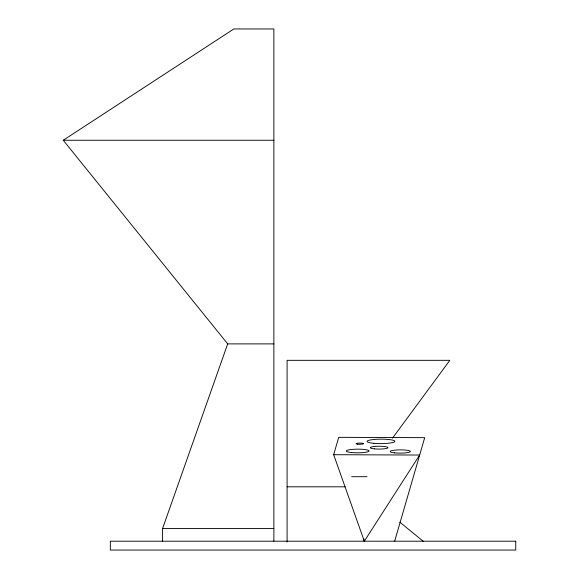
<?xml version="1.0" encoding="UTF-8"?>
<svg xmlns="http://www.w3.org/2000/svg" width="579" height="579" viewBox="0 0 579 579"><rect width="100%" height="100%" fill="white"/><g stroke="black" fill="none" stroke-linecap="round" stroke-linejoin="round"><path stroke-width="0.87" d="M333.67 454.71L419.666 455.036L364.314 541.199L333.67 454.71L338.708 437.34L424.704 437.666L394.668 541.199M162.576 541.199L162.576 528.547L227.685 343.89L63.249 140.256L233.858 28.95L273.874 28.95L273.874 541.199M392.526 438.108L449.832 360.326L287.097 360.326L287.097 541.922M63.249 140.256L273.874 140.256M227.685 343.89L273.874 343.89M351.706 476.691L367.021 476.691M287.097 486.809L345.171 486.809M162.576 528.547L273.874 528.547M399.771 522.099L423.415 541.452M363.67 538.579L364.314 541.199M515.751 541.199L110.336 541.199L110.336 550.05L515.751 550.05L515.751 541.199M394.494 452.843A10.118 1.621 -0.2 0 0 410.359 451.598A10.118 1.621 -0.2 0 0 395.978 450.042A10.118 1.621 -0.2 0 0 394.494 452.843M357.75 444.202A3.792 0.608 -0.2 0 0 363.583 443.695A3.792 0.608 -0.2 0 0 358.054 443.145A3.792 0.608 -0.2 0 0 357.75 444.202M351.533 452.539A11.385 1.824 -0.2 0 0 369.047 451.027A11.385 1.824 -0.2 0 0 352.452 449.384A11.385 1.824 -0.2 0 0 351.533 452.539M373.795 443.311A13.91 2.229 -0.2 0 0 394.871 441.364A13.91 2.229 -0.2 0 0 374.222 439.454A13.91 2.229 -0.2 0 0 373.795 443.311M374.36 448.87A8.851 1.419 -0.2 0 0 387.988 447.69A8.851 1.419 -0.2 0 0 375.076 446.416A8.851 1.419 -0.2 0 0 374.36 448.87"/></g></svg>
